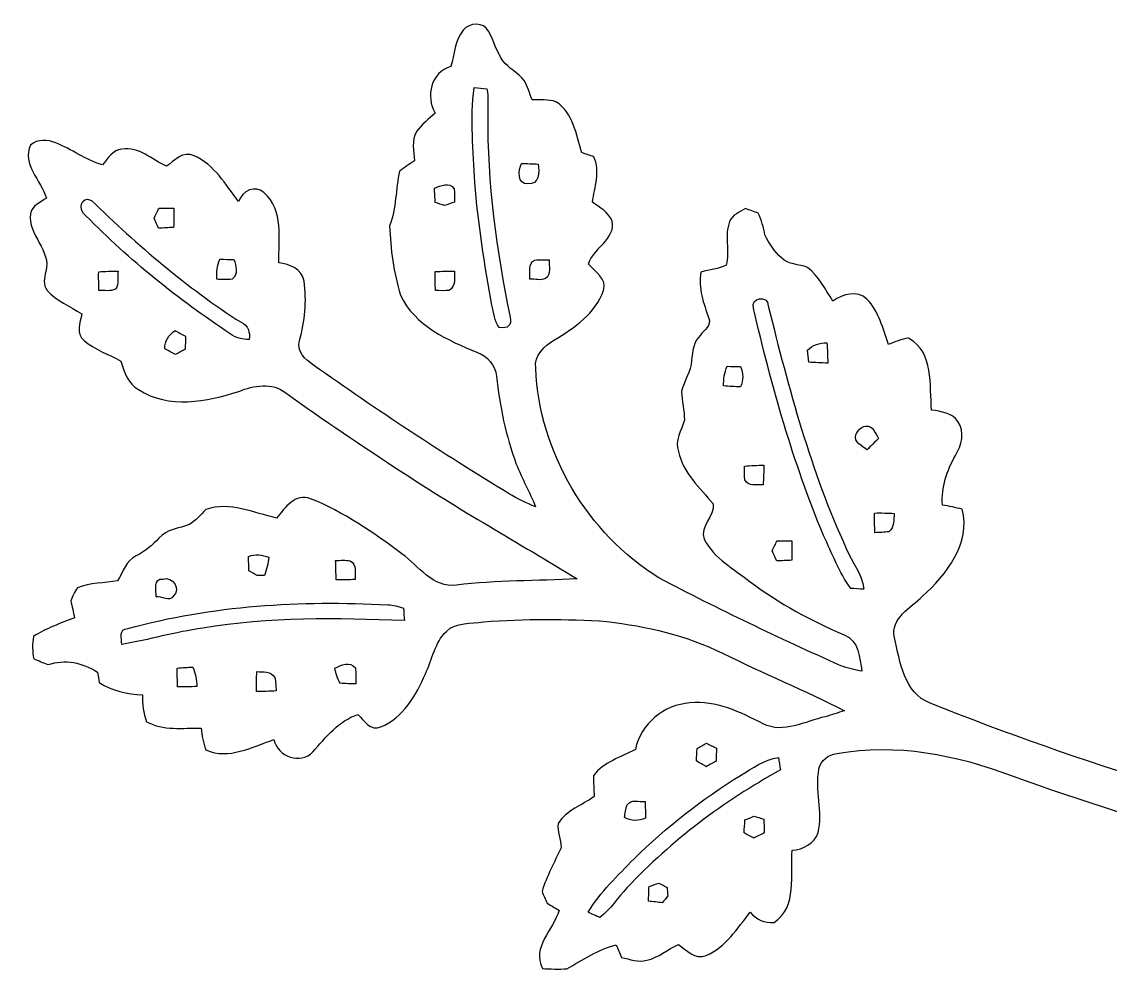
# Model space of a CAD drawing. Header units: centimetres. Extents: x -11.5 to 11.5, y -12.6 to 12.7.
# Drawn here: x -11.49 to -1.8, y -12.62 to -4.18 of the extents above; entities that cross this region are included whole.
import ezdxf

# ---------------------------------------------------------------- set-up
doc = ezdxf.new("R2010")
doc.units = ezdxf.units.CM
doc.header["$MEASUREMENT"] = 0
doc.layers.add('Camada 1', color=7, linetype='Continuous')

msp = doc.modelspace()

# ---------------------------------------------------------------- linework, layer by layer
at = {"layer": 'Camada 1', "color": 156}
for points, knots in [([(-7.56143, -4.2552), (-7.5071, -4.18711), (-7.37799, -4.18041), (-7.33602, -4.26473), (-7.33602, -4.26473), (-7.28944, -4.3501), (-7.26475, -4.44675), (-7.20794, -4.52683), (-7.20794, -4.52683), (-7.1561, -4.59668), (-7.07354, -4.63515), (-7.01852, -4.70252), (-7.01852, -4.70252), (-6.98782, -4.75684), (-6.96948, -4.81717), (-6.94796, -4.8761), (-6.94796, -4.8761), (-6.8774, -4.87927), (-6.80332, -4.86903), (-6.73522, -4.89338), (-6.73522, -4.89338), (-6.57859, -4.99004), (-6.55884, -5.18759), (-6.5038, -5.3467), (-6.5038, -5.3467), (-6.46852, -5.35834), (-6.43325, -5.36999), (-6.39762, -5.38198), (-6.39762, -5.38198), (-6.33906, -5.5132), (-6.39127, -5.65255), (-6.40997, -5.78626), (-6.40997, -5.78626), (-6.34576, -5.83352), (-6.26709, -5.8755), (-6.23569, -5.95417), (-6.23569, -5.95417), (-6.20218, -6.12034), (-6.40432, -6.19512), (-6.44596, -6.33906), (-6.44596, -6.33906), (-6.38774, -6.40467), (-6.27768, -6.47135), (-6.31225, -6.57436), (-6.31225, -6.57436), (-6.38315, -6.77721), (-6.57048, -6.90633), (-6.74722, -7.01216), (-6.74722, -7.01216), (-6.83789, -7.06508), (-6.93208, -7.14974), (-6.91549, -7.26651), (-6.91549, -7.26651), (-6.8834, -8.01722), (-6.45617, -8.73619), (-5.81907, -9.13236), (-5.81907, -9.13236), (-5.2892, -9.4128), (-4.74698, -9.66927), (-4.19981, -9.91446), (-4.19981, -9.91446), (-4.13948, -9.9388), (-4.07563, -9.95186), (-4.01214, -9.96456), (-4.01214, -9.96456), (-4.03331, -9.84496), (-4.03506, -9.68974), (-4.17054, -9.63999), (-4.17054, -9.63999), (-4.46405, -9.51123), (-4.75014, -9.36308), (-5.0052, -9.16727), (-5.0052, -9.16727), (-5.1502, -9.05228), (-5.32799, -8.95914), (-5.41548, -8.78874), (-5.41548, -8.78874), (-5.45818, -8.67021), (-5.32024, -8.58448), (-5.33681, -8.47302), (-5.33681, -8.47302), (-5.45394, -8.32872), (-5.60492, -8.19784), (-5.64409, -8.007), (-5.64409, -8.007), (-5.68289, -7.90821), (-5.61374, -7.81967), (-5.59187, -7.72724), (-5.59187, -7.72724), (-5.59047, -7.64187), (-5.61622, -7.55931), (-5.61728, -7.4743), (-5.61728, -7.4743), (-5.5954, -7.37904), (-5.53507, -7.29509), (-5.52732, -7.19632), (-5.52732, -7.19632), (-5.52097, -7.11553), (-5.51003, -7.02909), (-5.44795, -6.97052), (-5.44795, -6.97052), (-5.41901, -6.92326), (-5.34528, -6.88516), (-5.37527, -6.8213), (-5.37527, -6.8213), (-5.41796, -6.68796), (-5.47263, -6.55319), (-5.44442, -6.40997), (-5.44442, -6.40997), (-5.36999, -6.38739), (-5.28849, -6.38352), (-5.2197, -6.34717), (-5.2197, -6.34717), (-5.18337, -6.22087), (-5.2405, -6.08295), (-5.189, -5.95948), (-5.189, -5.95948), (-5.16502, -5.89808), (-5.1001, -5.87445), (-5.04825, -5.8427), (-5.04825, -5.8427), (-5.01049, -5.85752), (-4.9724, -5.87128), (-4.93394, -5.88539), (-4.93394, -5.88539), (-4.90677, -5.94713), (-4.88597, -6.01203), (-4.87503, -6.07905), (-4.87503, -6.07905), (-4.83763, -6.15456), (-4.79319, -6.22793), (-4.72756, -6.28261), (-4.72756, -6.28261), (-4.66689, -6.34576), (-4.57164, -6.33659), (-4.49545, -6.36834), (-4.49545, -6.36834), (-4.39278, -6.44418), (-4.33882, -6.56412), (-4.26931, -6.6675), (-4.26931, -6.6675), (-4.18112, -6.60435), (-4.05659, -6.57048), (-3.96628, -6.64986), (-3.96628, -6.64986), (-3.85938, -6.75922), (-3.82376, -6.91339), (-3.77542, -7.05343), (-3.77542, -7.05343), (-3.71615, -7.03403), (-3.65936, -7.00298), (-3.59587, -6.9991), (-3.59587, -6.9991), (-3.36585, -7.12435), (-3.41207, -7.41961), (-3.39054, -7.63834), (-3.39054, -7.63834), (-3.30624, -7.6514), (-3.20781, -7.66234), (-3.15665, -7.74064), (-3.15665, -7.74064), (-3.09104, -7.83166), (-3.1249, -7.95338), (-3.17782, -8.04192), (-3.17782, -8.04192), (-3.25613, -8.17527), (-3.30588, -8.32767), (-3.29423, -8.48395), (-3.29423, -8.48395), (-3.23568, -8.49488), (-3.17675, -8.50723), (-3.1182, -8.51958), (-3.1182, -8.51958), (-3.03883, -8.8265), (-3.25931, -9.10342), (-3.4731, -9.2964), (-3.4731, -9.2964), (-3.57575, -9.40118), (-3.75884, -9.48867), (-3.72215, -9.6647), (-3.72215, -9.6647), (-3.67064, -9.87918), (-3.6396, -10.15505), (-3.40359, -10.24819), (-3.40359, -10.24819), (-2.05139, -10.789), (-0.65263, -11.22009), (0.77857, -11.4949), (0.77857, -11.4949), (0.93909, -11.52455), (1.10313, -11.54148), (1.26012, -11.58945), (1.26012, -11.58945), (1.28588, -11.62507), (1.30104, -11.66741), (1.32045, -11.70727), (1.32045, -11.70727), (1.28834, -11.79194), (1.26152, -11.94152), (1.13665, -11.90837), (1.13665, -11.90837), (-0.1605, -11.68858), (-1.43581, -11.34392), (-2.67263, -10.89554), (-2.67263, -10.89554), (-3.16688, -10.70785), (-3.70804, -10.60026), (-4.23403, -10.69764), (-4.23403, -10.69764), (-4.30988, -10.70397), (-4.37656, -10.75796), (-4.39349, -10.83274), (-4.39349, -10.83274), (-4.43018, -11.02077), (-4.35575, -11.21339), (-4.40055, -11.40107), (-4.40055, -11.40107), (-4.43512, -11.49914), (-4.53284, -11.55206), (-4.63267, -11.5577), (-4.63267, -11.5577), (-4.64925, -11.77466), (-4.58294, -12.05583), (-4.79212, -12.20116), (-4.79212, -12.20116), (-4.87961, -12.21069), (-4.95087, -12.17224), (-5.00768, -12.10944), (-5.00768, -12.10944), (-5.1188, -12.25373), (-5.22464, -12.4206), (-5.39784, -12.4961), (-5.39784, -12.4961), (-5.49733, -12.53455), (-5.57176, -12.44669), (-5.64585, -12.39801), (-5.64585, -12.39801), (-5.74145, -12.4407), (-5.82329, -12.51232), (-5.92666, -12.53808), (-5.92666, -12.53808), (-6.00251, -12.55994), (-6.07835, -12.52889), (-6.15138, -12.51162), (-6.15138, -12.51162), (-6.16725, -12.47386), (-6.18313, -12.43682), (-6.19901, -12.39979), (-6.19901, -12.39979), (-6.35811, -12.44177), (-6.49851, -12.53067), (-6.63821, -12.61426), (-6.63821, -12.61426), (-6.71089, -12.61745), (-6.7839, -12.61533), (-6.85658, -12.6111), (-6.85658, -12.6111), (-6.95147, -12.41882), (-6.76134, -12.26643), (-6.70594, -12.09462), (-6.70594, -12.09462), (-6.74193, -12.0724), (-6.77791, -12.05089), (-6.81355, -12.02937), (-6.81355, -12.02937), (-6.82907, -11.99409), (-6.84423, -11.95916), (-6.85977, -11.92459), (-6.85977, -11.92459), (-6.81777, -11.78842), (-6.74899, -11.66388), (-6.68972, -11.53548), (-6.68972, -11.53548), (-6.69008, -11.4621), (-6.72499, -11.39225), (-6.71617, -11.31887), (-6.71617, -11.31887), (-6.64209, -11.2014), (-6.50416, -11.15764), (-6.39621, -11.08004), (-6.39621, -11.08004), (-6.39585, -11.01831), (-6.40396, -10.95657), (-6.40079, -10.89554), (-6.40079, -10.89554), (-6.31472, -10.76783), (-6.15421, -10.73326), (-6.02755, -10.65954), (-6.02755, -10.65954), (-5.98311, -10.43094), (-5.77074, -10.26159), (-5.54248, -10.24573), (-5.54248, -10.24573), (-5.30895, -10.22068), (-5.09269, -10.32932), (-4.89091, -10.43164), (-4.89091, -10.43164), (-4.70853, -10.52476), (-4.51696, -10.40799), (-4.3374, -10.36884), (-4.3374, -10.36884), (-4.28059, -10.35227), (-4.22416, -10.33426), (-4.16772, -10.31521), (-4.16772, -10.31521), (-4.52332, -10.13249), (-4.89374, -9.98007), (-5.25251, -9.80405), (-5.25251, -9.80405), (-5.57388, -9.64388), (-5.92701, -9.56451), (-6.2812, -9.52041), (-6.2812, -9.52041), (-6.64703, -9.49783), (-7.01428, -9.49501), (-7.37975, -9.52324), (-7.37975, -9.52324), (-7.49194, -9.54334), (-7.62212, -9.52324), (-7.71136, -9.60931), (-7.71136, -9.60931), (-7.81578, -9.70986), (-7.83766, -9.86155), (-7.89763, -9.98819), (-7.89763, -9.98819), (-7.98053, -10.17622), (-8.09519, -10.37872), (-8.29556, -10.45915), (-8.29556, -10.45915), (-8.38588, -10.50325), (-8.44479, -10.40024), (-8.49911, -10.34767), (-8.49911, -10.34767), (-8.67057, -10.40835), (-8.78416, -10.54981), (-8.89987, -10.68105), (-8.89987, -10.68105), (-9.01276, -10.79923), (-9.21243, -10.72515), (-9.24701, -10.57275), (-9.24701, -10.57275), (-9.44068, -10.63766), (-9.64847, -10.75407), (-9.85414, -10.66482), (-9.85414, -10.66482), (-9.87459, -10.60097), (-9.88907, -10.5357), (-9.89506, -10.46973), (-9.89506, -10.46973), (-10.0584, -10.46833), (-10.23161, -10.49584), (-10.38119, -10.41293), (-10.38119, -10.41293), (-10.40941, -10.33568), (-10.42069, -10.25489), (-10.41646, -10.1734), (-10.41646, -10.1734), (-10.55229, -10.16706), (-10.68775, -10.13919), (-10.8024, -10.06333), (-10.8024, -10.06333), (-10.80629, -10.04076), (-10.81369, -9.99596), (-10.81757, -9.97338), (-10.81757, -9.97338), (-10.94775, -9.88694), (-11.10791, -9.85343), (-11.25854, -9.90528), (-11.25854, -9.90528), (-11.30088, -9.88764), (-11.34286, -9.87), (-11.38484, -9.85307), (-11.38484, -9.85307), (-11.39719, -9.78712), (-11.39895, -9.72007), (-11.38731, -9.65412), (-11.38731, -9.65412), (-11.27407, -9.58144), (-11.14742, -9.53593), (-11.02218, -9.48937), (-11.02218, -9.48937), (-11.03206, -9.43751), (-11.04335, -9.38671), (-11.05569, -9.33591), (-11.05569, -9.33591), (-11.03665, -9.29674), (-11.0243, -9.25371), (-10.99572, -9.22055), (-10.99572, -9.22055), (-10.88319, -9.17292), (-10.7576, -9.18104), (-10.63978, -9.15811), (-10.63978, -9.15811), (-10.58932, -9.08085), (-10.56357, -8.97819), (-10.47291, -8.93655), (-10.47291, -8.93655), (-10.39565, -8.89706), (-10.32933, -8.84166), (-10.27076, -8.77817), (-10.27076, -8.77817), (-10.20197, -8.69879), (-10.0905, -8.69456), (-9.99912, -8.65716), (-9.99912, -8.65716), (-9.94163, -8.62329), (-9.8993, -8.57003), (-9.85167, -8.52487), (-9.85167, -8.52487), (-9.63682, -8.44761), (-9.4301, -8.5552), (-9.22337, -8.5993), (-9.22337, -8.5993), (-9.14752, -8.51076), (-9.05756, -8.37352), (-8.92069, -8.42751), (-8.92069, -8.42751), (-8.62612, -8.54499), (-8.36083, -8.72878), (-8.10683, -8.91716), (-8.10683, -8.91716), (-7.95867, -9.02757), (-7.83096, -9.22372), (-7.62141, -9.19762), (-7.62141, -9.19762), (-7.26475, -9.15282), (-6.90491, -9.16094), (-6.54685, -9.14223), (-6.54685, -9.14223), (-7.06754, -8.8212), (-7.60306, -8.52382), (-8.11283, -8.18444), (-8.11283, -8.18444), (-8.46067, -7.96008), (-8.80321, -7.72688), (-9.13977, -7.48558), (-9.13977, -7.48558), (-9.26076, -7.38964), (-9.42692, -7.4189), (-9.55957, -7.47218), (-9.55957, -7.47218), (-9.84462, -7.56179), (-10.18433, -7.63198), (-10.4521, -7.45596), (-10.4521, -7.45596), (-10.54664, -7.40445), (-10.58227, -7.29896), (-10.60838, -7.2016), (-10.60838, -7.2016), (-10.7188, -7.14233), (-10.84086, -7.09999), (-10.93752, -7.01852), (-10.93752, -7.01852), (-11.0109, -6.95678), (-10.9728, -6.86011), (-10.95763, -6.7818), (-10.95763, -6.7818), (-11.06311, -6.71653), (-11.18093, -6.66503), (-11.26666, -6.57294), (-11.26666, -6.57294), (-11.3037, -6.52322), (-11.29065, -6.46041), (-11.27794, -6.40537), (-11.27794, -6.40537), (-11.22257, -6.2177), (-11.44375, -6.07905), (-11.41341, -5.88926), (-11.41341, -5.88926), (-11.40389, -5.81589), (-11.32204, -5.79013), (-11.27195, -5.74993), (-11.27195, -5.74993), (-11.31958, -5.5954), (-11.49173, -5.44724), (-11.41306, -5.27861), (-11.41306, -5.27861), (-11.35168, -5.22252), (-11.26137, -5.22817), (-11.18975, -5.25921), (-11.18975, -5.25921), (-11.04512, -5.31213), (-10.92376, -5.41372), (-10.77382, -5.45429), (-10.77382, -5.45429), (-10.72585, -5.39855), (-10.68246, -5.32024), (-10.60026, -5.31388), (-10.60026, -5.31388), (-10.44892, -5.29201), (-10.33145, -5.40737), (-10.20445, -5.4677), (-10.20445, -5.4677), (-10.13142, -5.42008), (-10.05557, -5.32448), (-9.95821, -5.37457), (-9.95821, -5.37457), (-9.77758, -5.45112), (-9.6774, -5.63245), (-9.56133, -5.78061), (-9.56133, -5.78061), (-9.52817, -5.68749), (-9.41423, -5.6268), (-9.33309, -5.70406), (-9.33309, -5.70406), (-9.15634, -5.85611), (-9.20608, -6.11998), (-9.20291, -6.32741), (-9.20291, -6.32741), (-9.10555, -6.33871), (-8.9983, -6.38245), (-8.97678, -6.4897), (-8.97678, -6.4897), (-8.95385, -6.66715), (-8.97149, -6.84742), (-9.0184, -7.01993), (-9.0184, -7.01993), (-9.04698, -7.11658), (-8.96654, -7.18925), (-8.89528, -7.2383), (-8.89528, -7.2383), (-8.32767, -7.63939), (-7.74734, -8.02252), (-7.15327, -8.38341), (-7.15327, -8.38341), (-7.07848, -8.42963), (-6.99876, -8.46737), (-6.91727, -8.50018), (-6.91727, -8.50018), (-6.96701, -8.36965), (-7.03862, -8.249), (-7.08871, -8.11883), (-7.08871, -8.11883), (-7.18219, -7.86694), (-7.23723, -7.60201), (-7.26439, -7.33531), (-7.26439, -7.33531), (-7.27604, -7.23971), (-7.34413, -7.1568), (-7.43479, -7.1254), (-7.43479, -7.1254), (-7.69725, -7.01674), (-7.99394, -6.88798), (-8.11952, -6.61458), (-8.11952, -6.61458), (-8.1802, -6.41561), (-8.20949, -6.2036), (-8.21619, -5.99722), (-8.21619, -5.99722), (-8.1548, -5.84022), (-8.16433, -5.6716), (-8.12834, -5.50932), (-8.12834, -5.50932), (-8.08425, -5.47899), (-8.04015, -5.449), (-7.99641, -5.41867), (-7.99641, -5.41867), (-8.00241, -5.33223), (-8.02075, -5.23875), (-7.97771, -5.15866), (-7.97771, -5.15866), (-7.93044, -5.09551), (-7.8687, -5.04577), (-7.81049, -4.99356), (-7.81049, -4.99356), (-7.89798, -4.84752), (-7.85001, -4.62738), (-7.6715, -4.58011), (-7.6715, -4.58011), (-7.6401, -4.47111), (-7.63588, -4.34622), (-7.56143, -4.2552)], [0, 0, 0, 0, 0.0069444, 0.0069444, 0.0069444, 0.0069444, 0.0138889, 0.0138889, 0.0138889, 0.0138889, 0.0208333, 0.0208333, 0.0208333, 0.0208333, 0.0277778, 0.0277778, 0.0277778, 0.0277778, 0.0347222, 0.0347222, 0.0347222, 0.0347222, 0.0416667, 0.0416667, 0.0416667, 0.0416667, 0.0486111, 0.0486111, 0.0486111, 0.0486111, 0.0555556, 0.0555556, 0.0555556, 0.0555556, 0.0625, 0.0625, 0.0625, 0.0625, 0.0694444, 0.0694444, 0.0694444, 0.0694444, 0.0763889, 0.0763889, 0.0763889, 0.0763889, 0.0833333, 0.0833333, 0.0833333, 0.0833333, 0.0902778, 0.0902778, 0.0902778, 0.0902778, 0.0972222, 0.0972222, 0.0972222, 0.0972222, 0.1041667, 0.1041667, 0.1041667, 0.1041667, 0.1111111, 0.1111111, 0.1111111, 0.1111111, 0.1180556, 0.1180556, 0.1180556, 0.1180556, 0.125, 0.125, 0.125, 0.125, 0.1319444, 0.1319444, 0.1319444, 0.1319444, 0.1388889, 0.1388889, 0.1388889, 0.1388889, 0.1458333, 0.1458333, 0.1458333, 0.1458333, 0.1527778, 0.1527778, 0.1527778, 0.1527778, 0.1597222, 0.1597222, 0.1597222, 0.1597222, 0.1666667, 0.1666667, 0.1666667, 0.1666667, 0.1736111, 0.1736111, 0.1736111, 0.1736111, 0.1805556, 0.1805556, 0.1805556, 0.1805556, 0.1875, 0.1875, 0.1875, 0.1875, 0.1944444, 0.1944444, 0.1944444, 0.1944444, 0.2013889, 0.2013889, 0.2013889, 0.2013889, 0.2083333, 0.2083333, 0.2083333, 0.2083333, 0.2152778, 0.2152778, 0.2152778, 0.2152778, 0.2222222, 0.2222222, 0.2222222, 0.2222222, 0.2291667, 0.2291667, 0.2291667, 0.2291667, 0.2361111, 0.2361111, 0.2361111, 0.2361111, 0.2430556, 0.2430556, 0.2430556, 0.2430556, 0.25, 0.25, 0.25, 0.25, 0.2569444, 0.2569444, 0.2569444, 0.2569444, 0.2638889, 0.2638889, 0.2638889, 0.2638889, 0.2708333, 0.2708333, 0.2708333, 0.2708333, 0.2777778, 0.2777778, 0.2777778, 0.2777778, 0.2847222, 0.2847222, 0.2847222, 0.2847222, 0.2916667, 0.2916667, 0.2916667, 0.2916667, 0.2986111, 0.2986111, 0.2986111, 0.2986111, 0.3055556, 0.3055556, 0.3055556, 0.3055556, 0.3125, 0.3125, 0.3125, 0.3125, 0.3194444, 0.3194444, 0.3194444, 0.3194444, 0.3263889, 0.3263889, 0.3263889, 0.3263889, 0.3333333, 0.3333333, 0.3333333, 0.3333333, 0.3402778, 0.3402778, 0.3402778, 0.3402778, 0.3472222, 0.3472222, 0.3472222, 0.3472222, 0.3541667, 0.3541667, 0.3541667, 0.3541667, 0.3611111, 0.3611111, 0.3611111, 0.3611111, 0.3680556, 0.3680556, 0.3680556, 0.3680556, 0.375, 0.375, 0.375, 0.375, 0.3819444, 0.3819444, 0.3819444, 0.3819444, 0.3888889, 0.3888889, 0.3888889, 0.3888889, 0.3958333, 0.3958333, 0.3958333, 0.3958333, 0.4027778, 0.4027778, 0.4027778, 0.4027778, 0.4097222, 0.4097222, 0.4097222, 0.4097222, 0.4166667, 0.4166667, 0.4166667, 0.4166667, 0.4236111, 0.4236111, 0.4236111, 0.4236111, 0.4305556, 0.4305556, 0.4305556, 0.4305556, 0.4375, 0.4375, 0.4375, 0.4375, 0.4444444, 0.4444444, 0.4444444, 0.4444444, 0.4513889, 0.4513889, 0.4513889, 0.4513889, 0.4583333, 0.4583333, 0.4583333, 0.4583333, 0.4652778, 0.4652778, 0.4652778, 0.4652778, 0.4722222, 0.4722222, 0.4722222, 0.4722222, 0.4791667, 0.4791667, 0.4791667, 0.4791667, 0.4861111, 0.4861111, 0.4861111, 0.4861111, 0.4930556, 0.4930556, 0.4930556, 0.4930556, 0.5, 0.5, 0.5, 0.5, 0.5069444, 0.5069444, 0.5069444, 0.5069444, 0.5138889, 0.5138889, 0.5138889, 0.5138889, 0.5208333, 0.5208333, 0.5208333, 0.5208333, 0.5277778, 0.5277778, 0.5277778, 0.5277778, 0.5347222, 0.5347222, 0.5347222, 0.5347222, 0.5416667, 0.5416667, 0.5416667, 0.5416667, 0.5486111, 0.5486111, 0.5486111, 0.5486111, 0.5555556, 0.5555556, 0.5555556, 0.5555556, 0.5625, 0.5625, 0.5625, 0.5625, 0.5694444, 0.5694444, 0.5694444, 0.5694444, 0.5763889, 0.5763889, 0.5763889, 0.5763889, 0.5833333, 0.5833333, 0.5833333, 0.5833333, 0.5902778, 0.5902778, 0.5902778, 0.5902778, 0.5972222, 0.5972222, 0.5972222, 0.5972222, 0.6041667, 0.6041667, 0.6041667, 0.6041667, 0.6111111, 0.6111111, 0.6111111, 0.6111111, 0.6180556, 0.6180556, 0.6180556, 0.6180556, 0.625, 0.625, 0.625, 0.625, 0.6319444, 0.6319444, 0.6319444, 0.6319444, 0.6388889, 0.6388889, 0.6388889, 0.6388889, 0.6458333, 0.6458333, 0.6458333, 0.6458333, 0.6527778, 0.6527778, 0.6527778, 0.6527778, 0.6597222, 0.6597222, 0.6597222, 0.6597222, 0.6666667, 0.6666667, 0.6666667, 0.6666667, 0.6736111, 0.6736111, 0.6736111, 0.6736111, 0.6805556, 0.6805556, 0.6805556, 0.6805556, 0.6875, 0.6875, 0.6875, 0.6875, 0.6944444, 0.6944444, 0.6944444, 0.6944444, 0.7013889, 0.7013889, 0.7013889, 0.7013889, 0.7083333, 0.7083333, 0.7083333, 0.7083333, 0.7152778, 0.7152778, 0.7152778, 0.7152778, 0.7222222, 0.7222222, 0.7222222, 0.7222222, 0.7291667, 0.7291667, 0.7291667, 0.7291667, 0.7361111, 0.7361111, 0.7361111, 0.7361111, 0.7430556, 0.7430556, 0.7430556, 0.7430556, 0.75, 0.75, 0.75, 0.75, 0.7569444, 0.7569444, 0.7569444, 0.7569444, 0.7638889, 0.7638889, 0.7638889, 0.7638889, 0.7708333, 0.7708333, 0.7708333, 0.7708333, 0.7777778, 0.7777778, 0.7777778, 0.7777778, 0.7847222, 0.7847222, 0.7847222, 0.7847222, 0.7916667, 0.7916667, 0.7916667, 0.7916667, 0.7986111, 0.7986111, 0.7986111, 0.7986111, 0.8055556, 0.8055556, 0.8055556, 0.8055556, 0.8125, 0.8125, 0.8125, 0.8125, 0.8194444, 0.8194444, 0.8194444, 0.8194444, 0.8263889, 0.8263889, 0.8263889, 0.8263889, 0.8333333, 0.8333333, 0.8333333, 0.8333333, 0.8402778, 0.8402778, 0.8402778, 0.8402778, 0.8472222, 0.8472222, 0.8472222, 0.8472222, 0.8541667, 0.8541667, 0.8541667, 0.8541667, 0.8611111, 0.8611111, 0.8611111, 0.8611111, 0.8680556, 0.8680556, 0.8680556, 0.8680556, 0.875, 0.875, 0.875, 0.875, 0.8819444, 0.8819444, 0.8819444, 0.8819444, 0.8888889, 0.8888889, 0.8888889, 0.8888889, 0.8958333, 0.8958333, 0.8958333, 0.8958333, 0.9027778, 0.9027778, 0.9027778, 0.9027778, 0.9097222, 0.9097222, 0.9097222, 0.9097222, 0.9166667, 0.9166667, 0.9166667, 0.9166667, 0.9236111, 0.9236111, 0.9236111, 0.9236111, 0.9305556, 0.9305556, 0.9305556, 0.9305556, 0.9375, 0.9375, 0.9375, 0.9375, 0.9444444, 0.9444444, 0.9444444, 0.9444444, 0.9513889, 0.9513889, 0.9513889, 0.9513889, 0.9583333, 0.9583333, 0.9583333, 0.9583333, 0.9652778, 0.9652778, 0.9652778, 0.9652778, 0.9722222, 0.9722222, 0.9722222, 0.9722222, 0.9791667, 0.9791667, 0.9791667, 0.9791667, 0.9861111, 0.9861111, 0.9861111, 0.9861111, 1, 1, 1, 1]), ([(-7.46337, -4.76566), (-7.46337, -4.76566), (-7.46337, -4.76566), (-7.46337, -4.76566), (-7.46337, -4.76566), (-7.50252, -5.04647), (-7.46972, -5.32977), (-7.45842, -5.61162), (-7.45842, -5.61162), (-7.42702, -5.97782), (-7.37446, -6.34223), (-7.30496, -6.70312), (-7.30496, -6.70312), (-7.28909, -6.77087), (-7.2831, -6.84459), (-7.24076, -6.90316), (-7.24076, -6.90316), (-7.16104, -6.91549), (-7.12893, -6.88445), (-7.14409, -6.81036), (-7.14409, -6.81036), (-7.26405, -6.21736), (-7.34835, -5.61374), (-7.34306, -5.00732), (-7.34306, -5.00732), (-7.34272, -4.93077), (-7.3346, -4.85315), (-7.35012, -4.77767), (-7.35012, -4.77767), (-7.38786, -4.77202), (-7.42562, -4.76815), (-7.46337, -4.76566)], [0, 0, 0, 0, 0.1111111, 0.1111111, 0.1111111, 0.1111111, 0.2222222, 0.2222222, 0.2222222, 0.2222222, 0.3333333, 0.3333333, 0.3333333, 0.3333333, 0.4444444, 0.4444444, 0.4444444, 0.4444444, 0.5555556, 0.5555556, 0.5555556, 0.5555556, 0.6666667, 0.6666667, 0.6666667, 0.6666667, 0.7777778, 0.7777778, 0.7777778, 0.7777778, 1, 1, 1, 1]), ([(-7.04215, -5.44194), (-7.04215, -5.44194), (-7.04215, -5.44194), (-7.04215, -5.44194), (-7.04215, -5.44194), (-7.07143, -5.50192), (-7.08096, -5.62997), (-6.985, -5.62292), (-6.985, -5.62292), (-6.88516, -5.63491), (-6.88374, -5.51673), (-6.89292, -5.44795), (-6.89292, -5.44795), (-6.94265, -5.44512), (-6.9924, -5.443), (-7.04215, -5.44194)], [0, 0, 0, 0, 0.2, 0.2, 0.2, 0.2, 0.4, 0.4, 0.4, 0.4, 0.6, 0.6, 0.6, 0.6, 1, 1, 1, 1]), ([(-7.81755, -5.66208), (-7.81755, -5.66208), (-7.81755, -5.66208), (-7.81755, -5.66208), (-7.81755, -5.66208), (-7.81543, -5.70476), (-7.81261, -5.74781), (-7.80979, -5.79084), (-7.80979, -5.79084), (-7.78932, -5.79754), (-7.74805, -5.81096), (-7.72759, -5.8173), (-7.72759, -5.8173), (-7.70573, -5.80989), (-7.66197, -5.79437), (-7.6401, -5.7866), (-7.6401, -5.7866), (-7.63975, -5.7471), (-7.63729, -5.70759), (-7.64117, -5.66878), (-7.64117, -5.66878), (-7.68456, -5.6021), (-7.76111, -5.64161), (-7.81755, -5.66208)], [0, 0, 0, 0, 0.1428571, 0.1428571, 0.1428571, 0.1428571, 0.2857143, 0.2857143, 0.2857143, 0.2857143, 0.4285714, 0.4285714, 0.4285714, 0.4285714, 0.5714286, 0.5714286, 0.5714286, 0.5714286, 0.7142857, 0.7142857, 0.7142857, 0.7142857, 1, 1, 1, 1]), ([(-10.92023, -5.90832), (-10.92023, -5.90832), (-10.92023, -5.90832), (-10.92023, -5.90832), (-10.92023, -5.90832), (-10.53253, -6.30378), (-10.09826, -6.65268), (-9.63682, -6.95854), (-9.63682, -6.95854), (-9.58779, -6.99735), (-9.52605, -7.00617), (-9.46573, -7.01075), (-9.46573, -7.01075), (-9.46043, -6.94548), (-9.47208, -6.88269), (-9.53946, -6.85658), (-9.53946, -6.85658), (-10.02417, -6.5479), (-10.45986, -6.17007), (-10.87154, -5.77144), (-10.87154, -5.77144), (-10.97103, -5.71887), (-10.99008, -5.86668), (-10.92023, -5.90832)], [0, 0, 0, 0, 0.1428571, 0.1428571, 0.1428571, 0.1428571, 0.2857143, 0.2857143, 0.2857143, 0.2857143, 0.4285714, 0.4285714, 0.4285714, 0.4285714, 0.5714286, 0.5714286, 0.5714286, 0.5714286, 0.7142857, 0.7142857, 0.7142857, 0.7142857, 1, 1, 1, 1]), ([(-10.27076, -5.84022), (-10.27076, -5.84022), (-10.27076, -5.84022), (-10.27076, -5.84022), (-10.27076, -5.84022), (-10.2817, -5.8621), (-10.30323, -5.9062), (-10.31416, -5.92842), (-10.31416, -5.92842), (-10.30464, -5.951), (-10.28523, -5.99617), (-10.27535, -6.01909), (-10.27535, -6.01909), (-10.2302, -6.01698), (-10.18504, -6.01451), (-10.13953, -6.01169), (-10.13953, -6.01169), (-10.13742, -5.95453), (-10.13707, -5.89738), (-10.13882, -5.84022), (-10.13882, -5.84022), (-10.18292, -5.83952), (-10.22667, -5.83952), (-10.27076, -5.84022)], [0, 0, 0, 0, 0.1428571, 0.1428571, 0.1428571, 0.1428571, 0.2857143, 0.2857143, 0.2857143, 0.2857143, 0.4285714, 0.4285714, 0.4285714, 0.4285714, 0.5714286, 0.5714286, 0.5714286, 0.5714286, 0.7142857, 0.7142857, 0.7142857, 0.7142857, 1, 1, 1, 1]), ([(-9.72784, -6.29532), (-9.72784, -6.29532), (-9.72784, -6.29532), (-9.72784, -6.29532), (-9.72784, -6.29532), (-9.75218, -6.35175), (-9.75818, -6.41278), (-9.75571, -6.47381), (-9.75571, -6.47381), (-9.7102, -6.47417), (-9.6647, -6.47805), (-9.61918, -6.47276), (-9.61918, -6.47276), (-9.56239, -6.42584), (-9.58285, -6.35528), (-9.60366, -6.29708), (-9.60366, -6.29708), (-9.64529, -6.29603), (-9.68657, -6.29567), (-9.72784, -6.29532)], [0, 0, 0, 0, 0.1666667, 0.1666667, 0.1666667, 0.1666667, 0.3333333, 0.3333333, 0.3333333, 0.3333333, 0.5, 0.5, 0.5, 0.5, 0.6666667, 0.6666667, 0.6666667, 0.6666667, 1, 1, 1, 1]), ([(-6.92291, -6.30202), (-6.92291, -6.30202), (-6.92291, -6.30202), (-6.92291, -6.30202), (-6.92291, -6.30202), (-6.98816, -6.33589), (-6.96348, -6.41244), (-6.9677, -6.47135), (-6.9677, -6.47135), (-6.92255, -6.46888), (-6.87175, -6.48864), (-6.82978, -6.46677), (-6.82978, -6.46677), (-6.77262, -6.43042), (-6.80154, -6.35528), (-6.79555, -6.30061), (-6.79555, -6.30061), (-6.83823, -6.2999), (-6.88092, -6.29637), (-6.92291, -6.30202)], [0, 0, 0, 0, 0.1666667, 0.1666667, 0.1666667, 0.1666667, 0.3333333, 0.3333333, 0.3333333, 0.3333333, 0.5, 0.5, 0.5, 0.5, 0.6666667, 0.6666667, 0.6666667, 0.6666667, 1, 1, 1, 1]), ([(-10.80699, -6.40679), (-10.80699, -6.40679), (-10.80699, -6.40679), (-10.80699, -6.40679), (-10.80699, -6.40679), (-10.8077, -6.46219), (-10.80699, -6.51791), (-10.80523, -6.57401), (-10.80523, -6.57401), (-10.75583, -6.57189), (-10.70327, -6.58283), (-10.65636, -6.56166), (-10.65636, -6.56166), (-10.62566, -6.51369), (-10.63907, -6.45442), (-10.63412, -6.4015), (-10.63412, -6.4015), (-10.69199, -6.40115), (-10.74949, -6.40291), (-10.80699, -6.40679)], [0, 0, 0, 0, 0.1666667, 0.1666667, 0.1666667, 0.1666667, 0.3333333, 0.3333333, 0.3333333, 0.3333333, 0.5, 0.5, 0.5, 0.5, 0.6666667, 0.6666667, 0.6666667, 0.6666667, 1, 1, 1, 1]), ([(-7.81049, -6.40503), (-7.81049, -6.40503), (-7.81049, -6.40503), (-7.81049, -6.40503), (-7.81049, -6.40503), (-7.8112, -6.46148), (-7.81049, -6.51791), (-7.80837, -6.57472), (-7.80837, -6.57472), (-7.76746, -6.57436), (-7.72617, -6.57718), (-7.68526, -6.57224), (-7.68526, -6.57224), (-7.62423, -6.53591), (-7.64222, -6.46148), (-7.63763, -6.40257), (-7.63763, -6.40257), (-7.69549, -6.4015), (-7.75299, -6.40221), (-7.81049, -6.40503)], [0, 0, 0, 0, 0.1666667, 0.1666667, 0.1666667, 0.1666667, 0.3333333, 0.3333333, 0.3333333, 0.3333333, 0.5, 0.5, 0.5, 0.5, 0.6666667, 0.6666667, 0.6666667, 0.6666667, 1, 1, 1, 1]), ([(-4.97662, -6.73169), (-4.97662, -6.73169), (-4.97662, -6.73169), (-4.97662, -6.73169), (-4.97662, -6.73169), (-4.81753, -7.41961), (-4.62597, -8.10331), (-4.35222, -8.75558), (-4.35222, -8.75558), (-4.27848, -8.91504), (-4.21428, -9.0819), (-4.11127, -9.22584), (-4.11127, -9.22584), (-4.07212, -9.22972), (-4.03294, -9.23183), (-3.99345, -9.2322), (-3.99345, -9.2322), (-4.01038, -9.09849), (-4.09857, -8.99195), (-4.15042, -8.87165), (-4.15042, -8.87165), (-4.46687, -8.18127), (-4.66372, -7.44395), (-4.84575, -6.70877), (-4.84575, -6.70877), (-4.8454, -6.60822), (-5.01015, -6.63575), (-4.97662, -6.73169)], [0, 0, 0, 0, 0.125, 0.125, 0.125, 0.125, 0.25, 0.25, 0.25, 0.25, 0.375, 0.375, 0.375, 0.375, 0.5, 0.5, 0.5, 0.5, 0.625, 0.625, 0.625, 0.625, 0.75, 0.75, 0.75, 0.75, 1, 1, 1, 1]), ([(-10.2182, -7.09295), (-10.2182, -7.09295), (-10.2182, -7.09295), (-10.2182, -7.09295), (-10.2182, -7.09295), (-10.1861, -7.10988), (-10.15365, -7.12716), (-10.12154, -7.1448), (-10.12154, -7.1448), (-10.09332, -7.12786), (-10.06475, -7.11129), (-10.03617, -7.09507), (-10.03617, -7.09507), (-10.03546, -7.0566), (-10.03476, -7.01852), (-10.0344, -6.98041), (-10.0344, -6.98041), (-10.06545, -6.96348), (-10.09614, -6.94689), (-10.12719, -6.92996), (-10.12719, -6.92996), (-10.18433, -6.96806), (-10.21961, -7.02274), (-10.2182, -7.09295)], [0, 0, 0, 0, 0.1428571, 0.1428571, 0.1428571, 0.1428571, 0.2857143, 0.2857143, 0.2857143, 0.2857143, 0.4285714, 0.4285714, 0.4285714, 0.4285714, 0.5714286, 0.5714286, 0.5714286, 0.5714286, 0.7142857, 0.7142857, 0.7142857, 0.7142857, 1, 1, 1, 1]), ([(-4.49721, -7.10494), (-4.49721, -7.10494), (-4.49721, -7.10494), (-4.49721, -7.10494), (-4.49721, -7.10494), (-4.49262, -7.14021), (-4.48768, -7.17585), (-4.4831, -7.21147), (-4.4831, -7.21147), (-4.4277, -7.21642), (-4.37198, -7.21888), (-4.31587, -7.21959), (-4.31587, -7.21959), (-4.31623, -7.15926), (-4.3187, -7.09894), (-4.32364, -7.03896), (-4.32364, -7.03896), (-4.38855, -7.04074), (-4.45028, -7.05872), (-4.49721, -7.10494)], [0, 0, 0, 0, 0.1666667, 0.1666667, 0.1666667, 0.1666667, 0.3333333, 0.3333333, 0.3333333, 0.3333333, 0.5, 0.5, 0.5, 0.5, 0.6666667, 0.6666667, 0.6666667, 0.6666667, 1, 1, 1, 1]), ([(-5.21053, -7.24853), (-5.21053, -7.24853), (-5.21053, -7.24853), (-5.21053, -7.24853), (-5.21053, -7.24853), (-5.23699, -7.3032), (-5.24369, -7.36353), (-5.24228, -7.42385), (-5.24228, -7.42385), (-5.19253, -7.42702), (-5.14278, -7.42984), (-5.09305, -7.43196), (-5.09305, -7.43196), (-5.0673, -7.37234), (-5.06552, -7.3099), (-5.09305, -7.25099), (-5.09305, -7.25099), (-5.13257, -7.24992), (-5.17172, -7.24923), (-5.21053, -7.24853)], [0, 0, 0, 0, 0.1666667, 0.1666667, 0.1666667, 0.1666667, 0.3333333, 0.3333333, 0.3333333, 0.3333333, 0.5, 0.5, 0.5, 0.5, 0.6666667, 0.6666667, 0.6666667, 0.6666667, 1, 1, 1, 1]), ([(-4.06646, -7.85847), (-4.06646, -7.85847), (-4.06646, -7.85847), (-4.06646, -7.85847), (-4.06646, -7.85847), (-4.08586, -7.92692), (-4.00861, -7.95619), (-3.96628, -7.99253), (-3.96628, -7.99253), (-3.93171, -7.9583), (-3.89714, -7.92409), (-3.86257, -7.89023), (-3.86257, -7.89023), (-3.89325, -7.84754), (-3.9123, -7.76781), (-3.97968, -7.78262), (-3.97968, -7.78262), (-4.02166, -7.78228), (-4.04671, -7.82672), (-4.06646, -7.85847)], [0, 0, 0, 0, 0.1666667, 0.1666667, 0.1666667, 0.1666667, 0.3333333, 0.3333333, 0.3333333, 0.3333333, 0.5, 0.5, 0.5, 0.5, 0.6666667, 0.6666667, 0.6666667, 0.6666667, 1, 1, 1, 1]), ([(-5.05741, -8.13717), (-5.05741, -8.13717), (-5.05741, -8.13717), (-5.05741, -8.13717), (-5.05741, -8.13717), (-5.05636, -8.17703), (-5.05848, -8.21831), (-5.05249, -8.25887), (-5.05249, -8.25887), (-5.02355, -8.32485), (-4.94805, -8.29875), (-4.89162, -8.30333), (-4.89162, -8.30333), (-4.88738, -8.24512), (-4.88492, -8.1869), (-4.88421, -8.12906), (-4.88421, -8.12906), (-4.94205, -8.12977), (-4.99957, -8.13257), (-5.05741, -8.13717)], [0, 0, 0, 0, 0.1666667, 0.1666667, 0.1666667, 0.1666667, 0.3333333, 0.3333333, 0.3333333, 0.3333333, 0.5, 0.5, 0.5, 0.5, 0.6666667, 0.6666667, 0.6666667, 0.6666667, 1, 1, 1, 1]), ([(-3.89819, -8.55486), (-3.89819, -8.55486), (-3.89819, -8.55486), (-3.89819, -8.55486), (-3.89819, -8.55486), (-3.8996, -8.61306), (-3.89854, -8.67163), (-3.89607, -8.73054), (-3.89607, -8.73054), (-3.8548, -8.72808), (-3.81282, -8.72878), (-3.77155, -8.72137), (-3.77155, -8.72137), (-3.72075, -8.68186), (-3.72886, -8.61484), (-3.72392, -8.55839), (-3.72392, -8.55839), (-3.78213, -8.5552), (-3.84033, -8.5538), (-3.89819, -8.55486)], [0, 0, 0, 0, 0.1666667, 0.1666667, 0.1666667, 0.1666667, 0.3333333, 0.3333333, 0.3333333, 0.3333333, 0.5, 0.5, 0.5, 0.5, 0.6666667, 0.6666667, 0.6666667, 0.6666667, 1, 1, 1, 1]), ([(-4.76637, -8.80356), (-4.76637, -8.80356), (-4.76637, -8.80356), (-4.76637, -8.80356), (-4.76637, -8.80356), (-4.77731, -8.82543), (-4.79953, -8.86953), (-4.81047, -8.89175), (-4.81047, -8.89175), (-4.8006, -8.91433), (-4.78048, -8.95914), (-4.77026, -8.98172), (-4.77026, -8.98172), (-4.72581, -8.97995), (-4.68136, -8.97748), (-4.63656, -8.97573), (-4.63656, -8.97573), (-4.63408, -8.91786), (-4.63337, -8.86037), (-4.63479, -8.80321), (-4.63479, -8.80321), (-4.67888, -8.80251), (-4.72263, -8.80285), (-4.76637, -8.80356)], [0, 0, 0, 0, 0.1428571, 0.1428571, 0.1428571, 0.1428571, 0.2857143, 0.2857143, 0.2857143, 0.2857143, 0.4285714, 0.4285714, 0.4285714, 0.4285714, 0.5714286, 0.5714286, 0.5714286, 0.5714286, 0.7142857, 0.7142857, 0.7142857, 0.7142857, 1, 1, 1, 1]), ([(-9.47314, -8.94079), (-9.47314, -8.94079), (-9.47314, -8.94079), (-9.47314, -8.94079), (-9.47314, -8.94079), (-9.47208, -8.98348), (-9.47102, -9.02687), (-9.4689, -9.06992), (-9.4689, -9.06992), (-9.45091, -9.08015), (-9.41423, -9.10061), (-9.39588, -9.11083), (-9.39588, -9.11083), (-9.37965, -9.11119), (-9.34755, -9.11224), (-9.33167, -9.1126), (-9.33167, -9.1126), (-9.31121, -9.05932), (-9.29745, -9.00394), (-9.29145, -8.94749), (-9.29145, -8.94749), (-9.35108, -8.9281), (-9.41317, -8.91857), (-9.47314, -8.94079)], [0, 0, 0, 0, 0.1428571, 0.1428571, 0.1428571, 0.1428571, 0.2857143, 0.2857143, 0.2857143, 0.2857143, 0.4285714, 0.4285714, 0.4285714, 0.4285714, 0.5714286, 0.5714286, 0.5714286, 0.5714286, 0.7142857, 0.7142857, 0.7142857, 0.7142857, 1, 1, 1, 1]), ([(-8.69703, -8.97714), (-8.69703, -8.97714), (-8.69703, -8.97714), (-8.69703, -8.97714), (-8.69703, -8.97714), (-8.69667, -9.03393), (-8.69456, -9.09109), (-8.69103, -9.14858), (-8.69103, -9.14858), (-8.63564, -9.14929), (-8.5799, -9.14893), (-8.52416, -9.14788), (-8.52416, -9.14788), (-8.52699, -9.08931), (-8.50618, -9.017), (-8.5665, -8.97995), (-8.5665, -8.97995), (-8.60989, -8.97395), (-8.65363, -8.97643), (-8.69703, -8.97714)], [0, 0, 0, 0, 0.1666667, 0.1666667, 0.1666667, 0.1666667, 0.3333333, 0.3333333, 0.3333333, 0.3333333, 0.5, 0.5, 0.5, 0.5, 0.6666667, 0.6666667, 0.6666667, 0.6666667, 1, 1, 1, 1]), ([(-10.29617, -9.30063), (-10.29617, -9.30063), (-10.29617, -9.30063), (-10.29617, -9.30063), (-10.29617, -9.30063), (-10.24784, -9.29604), (-10.17305, -9.35002), (-10.14306, -9.29464), (-10.14306, -9.29464), (-10.06722, -9.23783), (-10.15082, -9.11365), (-10.23302, -9.14364), (-10.23302, -9.14364), (-10.32228, -9.13341), (-10.29299, -9.24489), (-10.29617, -9.30063)], [0, 0, 0, 0, 0.2, 0.2, 0.2, 0.2, 0.4, 0.4, 0.4, 0.4, 0.6, 0.6, 0.6, 0.6, 1, 1, 1, 1]), ([(-10.54876, -9.58391), (-10.54876, -9.58391), (-10.54876, -9.58391), (-10.54876, -9.58391), (-10.54876, -9.58391), (-10.63236, -9.58639), (-10.59991, -9.67034), (-10.60167, -9.72502), (-10.60167, -9.72502), (-10.35966, -9.68375), (-10.12401, -9.61354), (-9.8806, -9.58108), (-9.8806, -9.58108), (-9.28722, -9.47773), (-8.68291, -9.49113), (-8.08389, -9.51194), (-8.08389, -9.51194), (-8.08601, -9.48477), (-8.09096, -9.4301), (-8.09342, -9.40293), (-8.09342, -9.40293), (-8.13858, -9.38635), (-8.18515, -9.37612), (-8.23277, -9.3719), (-8.23277, -9.3719), (-9.00923, -9.33167), (-9.79663, -9.37648), (-10.54876, -9.58391)], [0, 0, 0, 0, 0.125, 0.125, 0.125, 0.125, 0.25, 0.25, 0.25, 0.25, 0.375, 0.375, 0.375, 0.375, 0.5, 0.5, 0.5, 0.5, 0.625, 0.625, 0.625, 0.625, 0.75, 0.75, 0.75, 0.75, 1, 1, 1, 1]), ([(-8.70549, -9.93598), (-8.70549, -9.93598), (-8.70549, -9.93598), (-8.70549, -9.93598), (-8.70549, -9.93598), (-8.69349, -9.98185), (-8.68432, -10.03017), (-8.65575, -10.07004), (-8.65575, -10.07004), (-8.60954, -10.07638), (-8.56297, -10.07426), (-8.5164, -10.07533), (-8.5164, -10.07533), (-8.51711, -10.02805), (-8.51464, -9.98078), (-8.5217, -9.93457), (-8.5217, -9.93457), (-8.57108, -9.86966), (-8.64729, -9.91235), (-8.70549, -9.93598)], [0, 0, 0, 0, 0.1666667, 0.1666667, 0.1666667, 0.1666667, 0.3333333, 0.3333333, 0.3333333, 0.3333333, 0.5, 0.5, 0.5, 0.5, 0.6666667, 0.6666667, 0.6666667, 0.6666667, 1, 1, 1, 1]), ([(-10.10849, -9.93563), (-10.10849, -9.93563), (-10.10849, -9.93563), (-10.10849, -9.93563), (-10.10849, -9.93563), (-10.10849, -9.99101), (-10.10673, -10.04675), (-10.1039, -10.1025), (-10.1039, -10.1025), (-10.04675, -10.10284), (-9.98925, -10.10214), (-9.9321, -10.10002), (-9.9321, -10.10002), (-9.93493, -10.0404), (-9.94692, -9.98185), (-9.96738, -9.92611), (-9.96738, -9.92611), (-10.01465, -9.92893), (-10.06157, -9.93174), (-10.10849, -9.93563)], [0, 0, 0, 0, 0.1666667, 0.1666667, 0.1666667, 0.1666667, 0.3333333, 0.3333333, 0.3333333, 0.3333333, 0.5, 0.5, 0.5, 0.5, 0.6666667, 0.6666667, 0.6666667, 0.6666667, 1, 1, 1, 1]), ([(-9.39905, -9.96702), (-9.39905, -9.96702), (-9.39905, -9.96702), (-9.39905, -9.96702), (-9.39905, -9.96702), (-9.40258, -10.02595), (-9.40364, -10.08486), (-9.40258, -10.14448), (-9.40258, -10.14448), (-9.34402, -10.14448), (-9.28511, -10.1427), (-9.22655, -10.13919), (-9.22655, -10.13919), (-9.22972, -10.0986), (-9.23042, -10.05769), (-9.23854, -10.01818), (-9.23854, -10.01818), (-9.27487, -9.9635), (-9.34261, -9.9702), (-9.39905, -9.96702)], [0, 0, 0, 0, 0.1666667, 0.1666667, 0.1666667, 0.1666667, 0.3333333, 0.3333333, 0.3333333, 0.3333333, 0.5, 0.5, 0.5, 0.5, 0.6666667, 0.6666667, 0.6666667, 0.6666667, 1, 1, 1, 1]), ([(-5.47899, -10.65318), (-5.47899, -10.65318), (-5.47899, -10.65318), (-5.47899, -10.65318), (-5.47899, -10.65318), (-5.48075, -10.68951), (-5.48252, -10.72585), (-5.48393, -10.76289), (-5.48393, -10.76289), (-5.45535, -10.77948), (-5.42642, -10.79675), (-5.3975, -10.81405), (-5.3975, -10.81405), (-5.36821, -10.79675), (-5.33858, -10.77982), (-5.30895, -10.76359), (-5.30895, -10.76359), (-5.30825, -10.72515), (-5.30754, -10.68704), (-5.30647, -10.6493), (-5.30647, -10.6493), (-5.33646, -10.63412), (-5.36575, -10.61895), (-5.39503, -10.6045), (-5.39503, -10.6045), (-5.42325, -10.62036), (-5.45112, -10.63659), (-5.47899, -10.65318)], [0, 0, 0, 0, 0.125, 0.125, 0.125, 0.125, 0.25, 0.25, 0.25, 0.25, 0.375, 0.375, 0.375, 0.375, 0.5, 0.5, 0.5, 0.5, 0.625, 0.625, 0.625, 0.625, 0.75, 0.75, 0.75, 0.75, 1, 1, 1, 1]), ([(-5.09269, -10.89201), (-5.09269, -10.89201), (-5.09269, -10.89201), (-5.09269, -10.89201), (-5.09269, -10.89201), (-5.43453, -11.10402), (-5.7531, -11.35308), (-6.04026, -11.63425), (-6.04026, -11.63425), (-6.18596, -11.78382), (-6.33976, -11.93024), (-6.44947, -12.1098), (-6.44947, -12.1098), (-6.42338, -12.12179), (-6.37151, -12.14542), (-6.34541, -12.15707), (-6.34541, -12.15707), (-6.24874, -12.08334), (-6.18489, -11.97751), (-6.10059, -11.89107), (-6.10059, -11.89107), (-5.70759, -11.47022), (-5.24121, -11.12026), (-4.73709, -10.84297), (-4.73709, -10.84297), (-4.74274, -10.80523), (-4.74873, -10.76783), (-4.75438, -10.7308), (-4.75438, -10.7308), (-4.88068, -10.75124), (-4.98581, -10.82745), (-5.09269, -10.89201)], [0, 0, 0, 0, 0.1111111, 0.1111111, 0.1111111, 0.1111111, 0.2222222, 0.2222222, 0.2222222, 0.2222222, 0.3333333, 0.3333333, 0.3333333, 0.3333333, 0.4444444, 0.4444444, 0.4444444, 0.4444444, 0.5555556, 0.5555556, 0.5555556, 0.5555556, 0.6666667, 0.6666667, 0.6666667, 0.6666667, 0.7777778, 0.7777778, 0.7777778, 0.7777778, 1, 1, 1, 1]), ([(-6.102, -11.15447), (-6.102, -11.15447), (-6.102, -11.15447), (-6.102, -11.15447), (-6.102, -11.15447), (-6.11504, -11.19046), (-6.11857, -11.2289), (-6.12563, -11.26701), (-6.12563, -11.26701), (-6.06495, -11.2977), (-5.99968, -11.30053), (-5.93724, -11.273), (-5.93724, -11.273), (-5.93831, -11.22291), (-5.94006, -11.17318), (-5.94254, -11.12414), (-5.94254, -11.12414), (-5.99581, -11.12801), (-6.06565, -11.10014), (-6.102, -11.15447)], [0, 0, 0, 0, 0.1666667, 0.1666667, 0.1666667, 0.1666667, 0.3333333, 0.3333333, 0.3333333, 0.3333333, 0.5, 0.5, 0.5, 0.5, 0.6666667, 0.6666667, 0.6666667, 0.6666667, 1, 1, 1, 1]), ([(-5.05283, -11.28783), (-5.05283, -11.28783), (-5.05283, -11.28783), (-5.05283, -11.28783), (-5.05283, -11.28783), (-5.05566, -11.32592), (-5.05812, -11.36402), (-5.06024, -11.40283), (-5.06024, -11.40283), (-5.03872, -11.41482), (-4.99604, -11.43847), (-4.97451, -11.4501), (-4.97451, -11.4501), (-4.95123, -11.43881), (-4.90431, -11.41552), (-4.88102, -11.40424), (-4.88102, -11.40424), (-4.88209, -11.36227), (-4.8835, -11.32063), (-4.88492, -11.27972), (-4.88492, -11.27972), (-4.90714, -11.27337), (-4.95123, -11.26101), (-4.97346, -11.25502), (-4.97346, -11.25502), (-4.99321, -11.26313), (-5.03307, -11.27936), (-5.05283, -11.28783)], [0, 0, 0, 0, 0.125, 0.125, 0.125, 0.125, 0.25, 0.25, 0.25, 0.25, 0.375, 0.375, 0.375, 0.375, 0.5, 0.5, 0.5, 0.5, 0.625, 0.625, 0.625, 0.625, 0.75, 0.75, 0.75, 0.75, 1, 1, 1, 1]), ([(-5.9069, -11.88084), (-5.9069, -11.88084), (-5.9069, -11.88084), (-5.9069, -11.88084), (-5.9069, -11.88084), (-5.90868, -11.92388), (-5.91043, -11.96728), (-5.91114, -12.01103), (-5.91114, -12.01103), (-5.87058, -12.01596), (-5.82965, -12.02124), (-5.78872, -12.02619), (-5.78872, -12.02619), (-5.77639, -12.01103), (-5.75168, -11.98033), (-5.73933, -11.96481), (-5.73933, -11.96481), (-5.74145, -11.93906), (-5.74357, -11.91331), (-5.74569, -11.88826), (-5.74569, -11.88826), (-5.76403, -11.87908), (-5.80073, -11.86074), (-5.81907, -11.85157), (-5.81907, -11.85157), (-5.84093, -11.85898), (-5.88503, -11.87343), (-5.9069, -11.88084)], [0, 0, 0, 0, 0.125, 0.125, 0.125, 0.125, 0.25, 0.25, 0.25, 0.25, 0.375, 0.375, 0.375, 0.375, 0.5, 0.5, 0.5, 0.5, 0.625, 0.625, 0.625, 0.625, 0.75, 0.75, 0.75, 0.75, 1, 1, 1, 1])]:
    msp.add_open_spline(points, degree=3, knots=knots, dxfattribs=at)

doc.saveas('drawing.dxf')
